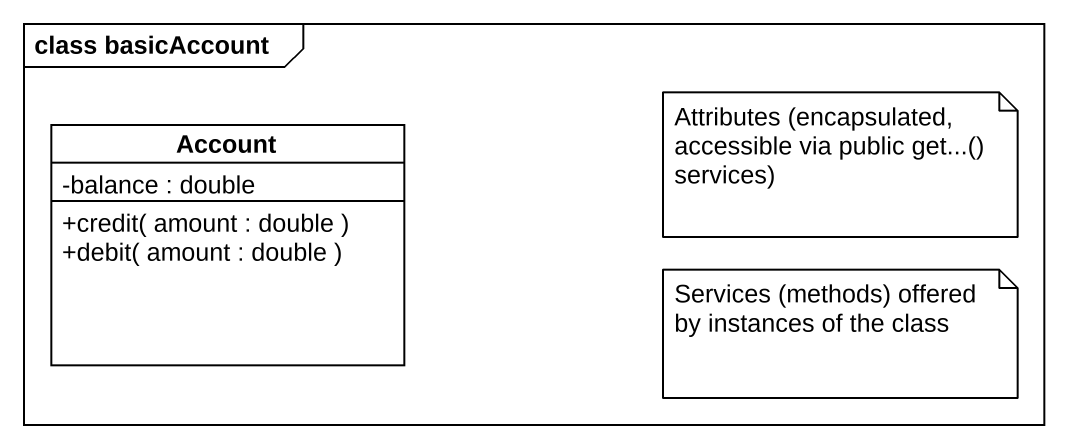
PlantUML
@startuml
mainframe class basicAccount
hide circle
hide empty members
skinparam classAttributeIconSize 0
class Account {
  -balance : double
  +credit( amount : double )
  +debit( amount : double )
}
note as N1
  Attributes (encapsulated, accessible via public get...() services)
end note
note as N2
  Services (methods) offered by instances of the class
end note
@enduml
